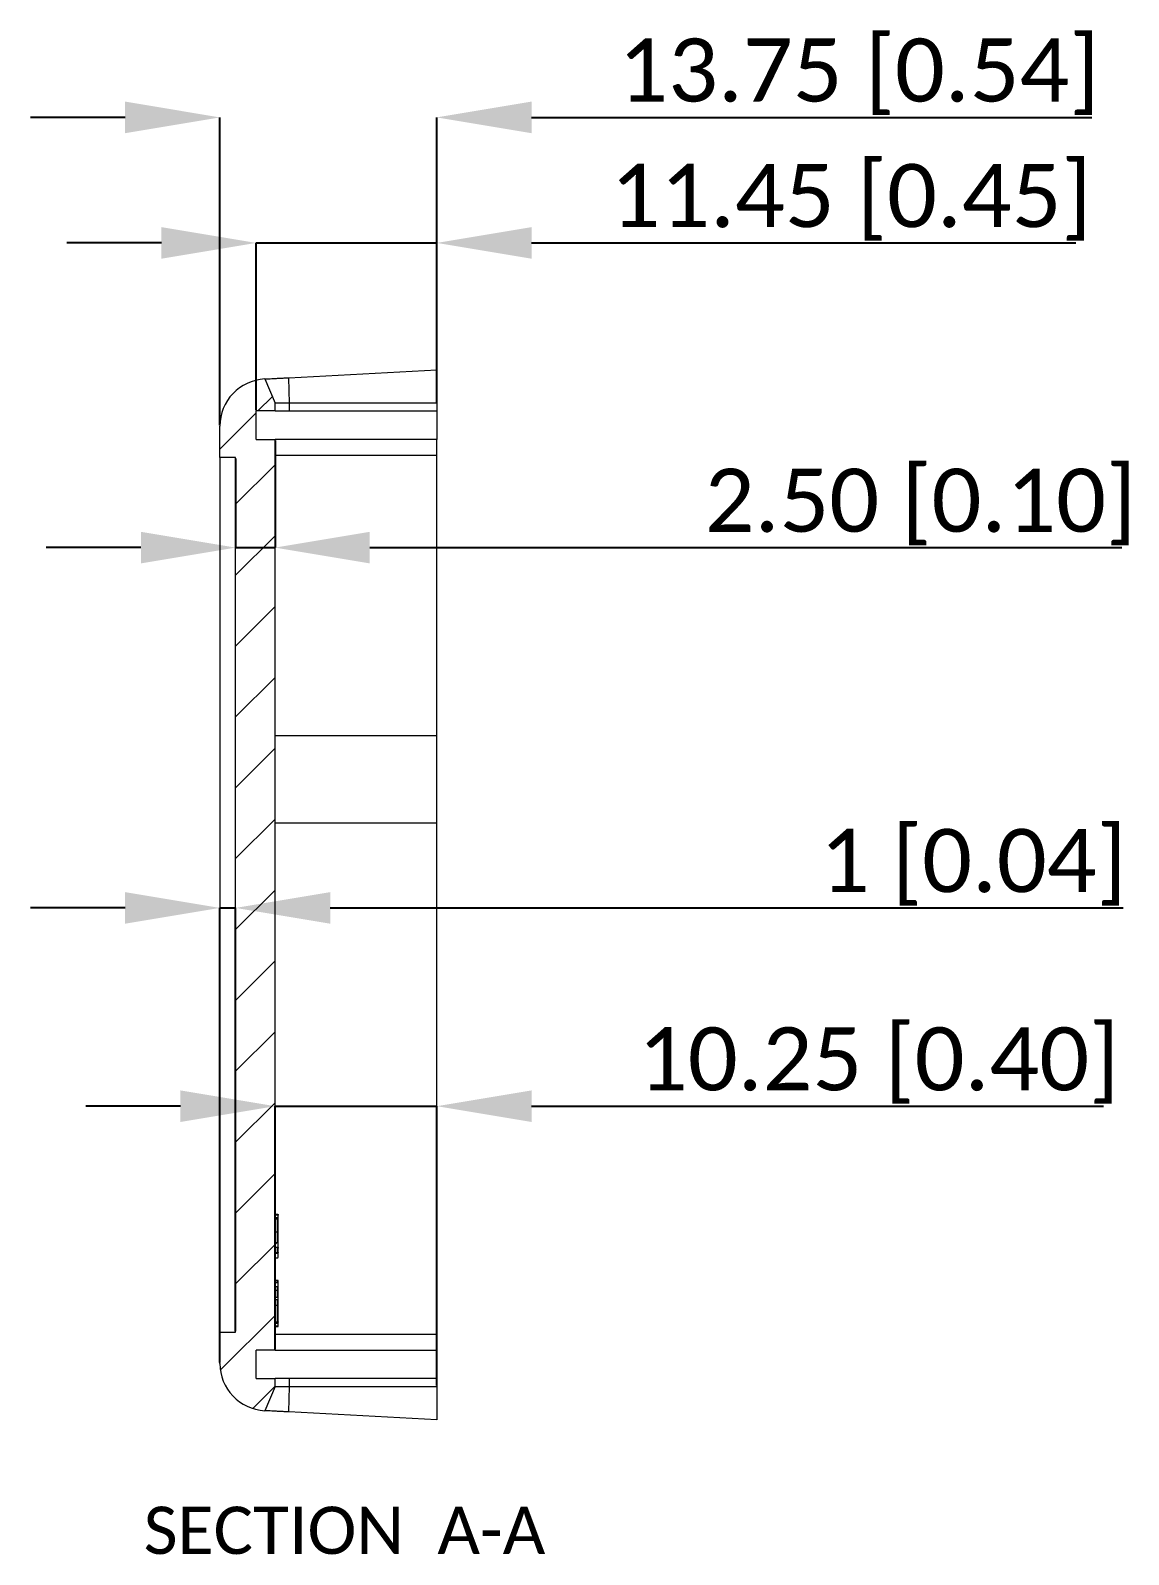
# Model space of a CAD drawing. Header units: millimetres. Extents: x 305 to 730, y -58 to 227.
# Drawn here: x 305.4 to 375, y -36.7 to 59.8 of the extents above; entities that cross this region are included whole.
import ezdxf

# ---------------------------------------------------------------- set-up
doc = ezdxf.new("R2010")
doc.units = ezdxf.units.MM
doc.header["$PDSIZE"] = -1
doc.styles.add('SLDTEXTSTYLE1', font='calibri.ttf')
doc.dimstyles.new('SLDDIMSTYLE0', dxfattribs={"dimtxt": 4, "dimasz": 6, "dimexe": 0, "dimexo": 0.0625, "dimgap": 1, "dimtad": 1, "dimrnd": 1e-09, "dimzin": 4, "dimdsep": 46, "dimtxsty": 'SLDTEXTSTYLE1', "dimsah": 1, "dimcen": 0.09, "dimadec": 0, "dimazin": 1, "dimtfac": 1, "dimtmove": 0, "dimatfit": 0, "dimfxl": 1, "dimfrac": 2, "dimtolj": 1, "dimtzin": 12, "dimarcsym": 0})
doc.dimstyles.new('SLDDIMSTYLE1', dxfattribs={"dimtxt": 4, "dimasz": 6, "dimexe": 0, "dimexo": 0.0625, "dimgap": 1, "dimtad": 1, "dimrnd": 1e-09, "dimzin": 12, "dimdsep": 46, "dimtxsty": 'SLDTEXTSTYLE1', "dimsah": 1, "dimcen": 0.09, "dimadec": 0, "dimazin": 3, "dimtfac": 1, "dimtmove": 0, "dimatfit": 0, "dimfxl": 1, "dimfrac": 2, "dimtolj": 1, "dimtzin": 12, "dimarcsym": 0})
doc.dimstyles.new('SLDDIMSTYLE4', dxfattribs={"dimtxt": 4, "dimasz": 6, "dimexe": 0, "dimexo": 0.0625, "dimgap": 1, "dimtad": 1, "dimrnd": 1e-09, "dimzin": 12, "dimdsep": 46, "dimtxsty": 'SLDTEXTSTYLE1', "dimsah": 1, "dimcen": 0.09, "dimadec": 0, "dimazin": 3, "dimtfac": 1, "dimtofl": 0, "dimtmove": 0, "dimatfit": 3, "dimfxl": 1, "dimfrac": 2, "dimtolj": 1, "dimtzin": 12, "dimarcsym": 0})

# ---------------------------------------------------------------- blocks, each defined once
blk = doc.blocks.new('*D82')
at = {"color": 0, "linetype": 'Continuous', "lineweight": -2, "transparency": 16777216}
for p, q in [((311.391, 54.298), (305.391, 54.298)), ((317.391, 34.793), (317.391, 54.298)), ((331.141, 36.261), (331.141, 54.298)), ((337.141, 54.298), (372.641, 54.298))]:
    blk.add_line(p, q, dxfattribs=at)
at = {"color": 0, "linetype": 'Continuous', "transparency": 16777216}
for points in [[(311.391, 55.298), (311.391, 53.298), (317.391, 54.298)], [(337.141, 55.298), (337.141, 53.298), (331.141, 54.298)]]:
    blk.add_solid(points, dxfattribs=at)
at = {"layer": 'Defpoints', "color": 0, "linetype": 'Continuous', "transparency": 16777216}
for p in [(331.141, 54.298), (331.141, 36.198), (317.391, 34.731)]:
    blk.add_point(p, dxfattribs=at)
at = {"color": 0, "linetype": 'Continuous', "lineweight": 0, "transparency": 16777216, "insert": (357.891, 59.298), "char_height": 4, "attachment_point": 2, "style": 'SLDTEXTSTYLE1'}
blk.add_mtext('\\A1;13.75 [0.54]', dxfattribs=at)
blk = doc.blocks.new('*D83')
at = {"color": 0, "linetype": 'Continuous', "lineweight": -2, "transparency": 16777216}
for p, q in [((313.691, 46.345), (307.691, 46.345)), ((319.691, 35.761), (319.691, 46.345)), ((319.691, 46.345), (331.141, 46.345)), ((331.141, 36.261), (331.141, 46.345)), ((337.141, 46.345), (371.641, 46.345))]:
    blk.add_line(p, q, dxfattribs=at)
at = {"color": 0, "linetype": 'Continuous', "transparency": 16777216}
for points in [[(313.691, 47.345), (313.691, 45.345), (319.691, 46.345)], [(337.141, 47.345), (337.141, 45.345), (331.141, 46.345)]]:
    blk.add_solid(points, dxfattribs=at)
at = {"layer": 'Defpoints', "color": 0, "linetype": 'Continuous', "transparency": 16777216}
for p in [(331.141, 46.345), (331.141, 36.198), (319.691, 35.698)]:
    blk.add_point(p, dxfattribs=at)
at = {"color": 0, "linetype": 'Continuous', "lineweight": 0, "transparency": 16777216, "insert": (357.391, 51.345), "char_height": 4, "attachment_point": 2, "style": 'SLDTEXTSTYLE1'}
blk.add_mtext('\\A1;11.45 [0.45]', dxfattribs=at)
blk = doc.blocks.new('*D84')
at = {"color": 0, "linetype": 'Continuous', "lineweight": -2, "transparency": 16777216}
for p, q in [((320.891, 33.836), (320.891, 27.043)), ((318.391, 32.686), (318.391, 27.043)), ((312.391, 27.043), (306.391, 27.043)), ((318.391, 27.043), (320.891, 27.043)), ((326.891, 27.043), (374.541, 27.043))]:
    blk.add_line(p, q, dxfattribs=at)
at = {"color": 0, "linetype": 'Continuous', "transparency": 16777216}
for points in [[(312.391, 28.043), (312.391, 26.043), (318.391, 27.043)], [(326.891, 28.043), (326.891, 26.043), (320.891, 27.043)]]:
    blk.add_solid(points, dxfattribs=at)
at = {"layer": 'Defpoints', "color": 0, "linetype": 'Continuous', "transparency": 16777216}
for p in [(320.891, 33.898), (318.391, 32.748), (320.891, 27.043)]:
    blk.add_point(p, dxfattribs=at)
at = {"color": 0, "linetype": 'Continuous', "lineweight": 0, "transparency": 16777216, "insert": (361.791, 32.043), "char_height": 4, "attachment_point": 2, "style": 'SLDTEXTSTYLE1'}
blk.add_mtext('\\A1;2.50 [0.10]', dxfattribs=at)
blk = doc.blocks.new('*D85')
at = {"color": 0, "linetype": 'Continuous', "lineweight": -2, "transparency": 16777216}
for p, q in [((311.391, 4.219), (305.391, 4.219)), ((317.391, -24.572), (317.391, 4.219)), ((317.391, 4.219), (318.391, 4.219)), ((318.391, -22.589), (318.391, 4.219)), ((324.391, 4.219), (374.641, 4.219))]:
    blk.add_line(p, q, dxfattribs=at)
at = {"color": 0, "linetype": 'Continuous', "transparency": 16777216}
for points in [[(311.391, 5.219), (311.391, 3.219), (317.391, 4.219)], [(324.391, 5.219), (324.391, 3.219), (318.391, 4.219)]]:
    blk.add_solid(points, dxfattribs=at)
at = {"layer": 'Defpoints', "color": 0, "linetype": 'Continuous', "transparency": 16777216}
for p in [(318.391, 4.219), (318.391, -22.652), (317.391, -24.634)]:
    blk.add_point(p, dxfattribs=at)
at = {"color": 0, "linetype": 'Continuous', "lineweight": 0, "transparency": 16777216, "insert": (365.141, 9.219), "char_height": 4, "attachment_point": 2, "style": 'SLDTEXTSTYLE1'}
blk.add_mtext('\\A1;1 [0.04]', dxfattribs=at)
blk = doc.blocks.new('*D86')
at = {"color": 0, "linetype": 'Continuous', "lineweight": -2, "transparency": 16777216}
for p, q in [((314.891, -8.342), (308.891, -8.342)), ((320.891, -23.739), (320.891, -8.342)), ((320.891, -8.342), (331.141, -8.342)), ((331.141, -26.039), (331.141, -8.342)), ((337.141, -8.342), (373.391, -8.342))]:
    blk.add_line(p, q, dxfattribs=at)
at = {"color": 0, "linetype": 'Continuous', "transparency": 16777216}
for points in [[(314.891, -7.342), (314.891, -9.342), (320.891, -8.342)], [(337.141, -7.342), (337.141, -9.342), (331.141, -8.342)]]:
    blk.add_solid(points, dxfattribs=at)
at = {"layer": 'Defpoints', "color": 0, "linetype": 'Continuous', "transparency": 16777216}
for p in [(331.141, -8.342), (320.891, -23.802), (331.141, -26.102)]:
    blk.add_point(p, dxfattribs=at)
at = {"color": 0, "linetype": 'Continuous', "lineweight": 0, "transparency": 16777216, "insert": (359.141, -3.342), "char_height": 4, "attachment_point": 2, "style": 'SLDTEXTSTYLE1'}
blk.add_mtext('\\A1;10.25 [0.40]', dxfattribs=at)

msp = doc.modelspace()

# ---------------------------------------------------------------- hatches: boundary and pattern name
at = {"linetype": 'Continuous', "lineweight": 0}
h = msp.add_hatch(dxfattribs=at)
h.set_pattern_fill('ANSI31', style=0)
h.set_pattern_definition([(45, (300.203, -64.7303), (-2.24506, 2.24506), [])])
edge = h.paths.add_edge_path(flags=0)
edge.add_arc((321.04388, -19.55764), 0.0475, 0, 90)
edge.add_line((321.04388, -19.51014), (320.89138, -19.51014))
edge.add_line((320.89138, -19.51014), (320.89138, -17.93735))
edge.add_line((320.89138, -17.93735), (321.04388, -17.93735))
edge.add_arc((321.04388, -17.88985), 0.0475, 270, 360)
edge.add_line((321.09138, -17.88985), (321.09138, -17.73028))
edge.add_arc((321.04388, -17.73028), 0.0475, 0, 90)
edge.add_line((321.04388, -17.68278), (320.89138, -17.68278))
edge.add_line((320.89138, -17.68278), (320.89138, -17.30337))
edge.add_line((320.89138, -17.30337), (321.04388, -17.30337))
edge.add_spline(control_points=[(321.04388, -17.30337), (321.04419, -17.30337), (321.04449, -17.30336), (321.0448, -17.30335), (321.04784, -17.30324), (321.05089, -17.30255), (321.05372, -17.30141), (321.05724, -17.3), (321.06051, -17.29788), (321.0634, -17.29541), (321.06789, -17.29158), (321.07163, -17.28683), (321.07475, -17.28182), (321.0803, -17.27288), (321.0841, -17.26281), (321.08672, -17.25262), (321.0899, -17.24026), (321.09138, -17.22739), (321.09138, -17.21464)], knot_values=[0.00043386, 0.00043386, 0.00043386, 0.00043386, 0.00043477, 0.00043477, 0.00043477, 0.0004439, 0.0004439, 0.0004439, 0.00045529, 0.00045529, 0.00045529, 0.00047307, 0.00047307, 0.00047307, 0.00050488, 0.00050488, 0.00050488, 0.0005436, 0.0005436, 0.0005436, 0.0005436], weights=[1, 1, 1, 1, 1, 1, 1, 1, 1, 1, 1, 1, 1, 1, 1, 1, 1, 1, 1], degree=3, periodic=0)
edge.add_line((321.09138, -17.21464), (321.09138, -17.08331))
edge.add_spline(control_points=[(321.09138, -17.08331), (321.09138, -17.07361), (321.09059, -17.06388), (321.08892, -17.05433), (321.0872, -17.04453), (321.08453, -17.0348), (321.08056, -17.02568), (321.07762, -17.01891), (321.07389, -17.01235), (321.06911, -17.00673), (321.06638, -17.00352), (321.06326, -17.00057), (321.05974, -16.99824), (321.05694, -16.99639), (321.05382, -16.9949), (321.05057, -16.99403), (321.04839, -16.99345), (321.04613, -16.99315), (321.04388, -16.99315)], knot_values=[0.00011088, 0.00011088, 0.00011088, 0.00011088, 0.00014026, 0.00014026, 0.00014026, 0.00017024, 0.00017024, 0.00017024, 0.0001925, 0.0001925, 0.0001925, 0.00020515, 0.00020515, 0.00020515, 0.00021526, 0.00021526, 0.00021526, 0.00022204, 0.00022204, 0.00022204, 0.00022204], weights=[1, 1, 1, 1, 1, 1, 1, 1, 1, 1, 1, 1, 1, 1, 1, 1, 1, 1, 1], degree=3, periodic=0)
edge.add_line((321.04388, -16.99315), (320.89138, -16.99315))
edge.add_line((320.89138, -16.99315), (320.89138, -15.40604))
edge.add_line((320.89138, -15.40604), (321.04388, -15.40604))
edge.add_spline(control_points=[(321.04388, -15.40604), (321.04723, -15.40604), (321.0506, -15.40564), (321.05386, -15.40485), (321.05849, -15.40374), (321.06299, -15.40182), (321.06703, -15.39931), (321.06886, -15.39816), (321.07062, -15.39689), (321.07229, -15.3955), (321.07679, -15.39176), (321.08065, -15.38714), (321.08362, -15.3821), (321.08659, -15.37707), (321.08876, -15.3715), (321.09003, -15.3658), (321.09092, -15.36175), (321.09138, -15.35758), (321.09138, -15.35343)], knot_values=[0.00028064, 0.00028064, 0.00028064, 0.00028064, 0.00029065, 0.00029065, 0.00029065, 0.00030487, 0.00030487, 0.00030487, 0.00031127, 0.00031127, 0.00031127, 0.00032882, 0.00032882, 0.00032882, 0.0003463, 0.0003463, 0.0003463, 0.00035873, 0.00035873, 0.00035873, 0.00035873], weights=[1, 1, 1, 1, 1, 1, 1, 1, 1, 1, 1, 1, 1, 1, 1, 1, 1, 1, 1], degree=3, periodic=0)
edge.add_line((321.09138, -15.35343), (321.09138, -15.30501))
edge.add_spline(control_points=[(321.09138, -15.30501), (321.09138, -15.30336), (321.09131, -15.30171), (321.09116, -15.30007), (321.09061, -15.29379), (321.08896, -15.2875), (321.0863, -15.28178), (321.08371, -15.27621), (321.08007, -15.27101), (321.07567, -15.26673), (321.07158, -15.26275), (321.06669, -15.25944), (321.06143, -15.25719), (321.05659, -15.25511), (321.05129, -15.25388), (321.04603, -15.25362), (321.04531, -15.25359), (321.0446, -15.25357), (321.04388, -15.25357)], knot_values=[0.00004797, 0.00004797, 0.00004797, 0.00004797, 0.00005287, 0.00005287, 0.00005287, 0.00007182, 0.00007182, 0.00007182, 0.00009027, 0.00009027, 0.00009027, 0.00010743, 0.00010743, 0.00010743, 0.00012324, 0.00012324, 0.00012324, 0.00012536, 0.00012536, 0.00012536, 0.00012536], weights=[1, 1, 1, 1, 1, 1, 1, 1, 1, 1, 1, 1, 1, 1, 1, 1, 1, 1, 1], degree=3, periodic=0)
edge.add_line((321.04388, -15.25357), (320.89138, -15.25357))
edge.add_line((320.89138, -15.25357), (320.89138, 33.89831))
edge.add_line((320.89138, 33.89831), (319.69138, 33.89831))
edge.add_line((319.69138, 33.89831), (319.69138, 35.69831))
edge.add_line((319.69138, 35.69831), (320.89138, 35.69831))
edge.add_line((320.89138, 35.69831), (320.89138, 36.19831))
edge.add_line((320.89138, 36.19831), (320.24272, 37.72713))
edge.add_line((320.24272, 37.72713), (320.23437, 37.7267))
edge.add_arc((320.39138, 34.73081), 3, 93, 180)
edge.add_line((317.39138, 34.73081), (317.39138, 32.74831))
edge.add_line((317.39138, 32.74831), (318.39138, 32.74831))
edge.add_line((318.39138, 32.74831), (318.39138, -22.65169))
edge.add_line((318.39138, -22.65169), (317.39138, -22.65169))
edge.add_line((317.39138, -22.65169), (317.39138, -24.63419))
edge.add_arc((320.39138, -24.63419), 3, 180, 267)
edge.add_line((320.23437, -27.63008), (320.24272, -27.63052))
edge.add_line((320.24272, -27.63052), (320.89138, -26.10169))
edge.add_line((320.89138, -26.10169), (320.89138, -25.60169))
edge.add_line((320.89138, -25.60169), (319.69138, -25.60169))
edge.add_line((319.69138, -25.60169), (319.69138, -23.80169))
edge.add_line((319.69138, -23.80169), (320.89138, -23.80169))
edge.add_line((320.89138, -23.80169), (320.89138, -22.24952))
edge.add_line((320.89138, -22.24952), (321.04388, -22.24952))
edge.add_spline(control_points=[(321.04388, -22.24952), (321.04825, -22.24952), (321.05267, -22.2489), (321.05688, -22.2477), (321.06199, -22.24625), (321.06691, -22.24389), (321.07125, -22.24083), (321.07397, -22.23892), (321.07649, -22.2367), (321.07874, -22.23427), (321.08236, -22.23036), (321.08534, -22.22577), (321.08746, -22.22089), (321.08957, -22.21601), (321.09088, -22.21069), (321.09126, -22.20538), (321.09134, -22.20425), (321.09138, -22.20311), (321.09138, -22.20198)], knot_values=[0.0002582, 0.0002582, 0.0002582, 0.0002582, 0.00027131, 0.00027131, 0.00027131, 0.00028725, 0.00028725, 0.00028725, 0.00029712, 0.00029712, 0.00029712, 0.00031309, 0.00031309, 0.00031309, 0.00032905, 0.00032905, 0.00032905, 0.00033243, 0.00033243, 0.00033243, 0.00033243], weights=[1, 1, 1, 1, 1, 1, 1, 1, 1, 1, 1, 1, 1, 1, 1, 1, 1, 1, 1], degree=3, periodic=0)
edge.add_line((321.09138, -22.20198), (321.09138, -22.13487))
edge.add_spline(control_points=[(321.09138, -22.13487), (321.09138, -22.13239), (321.09119, -22.1299), (321.0908, -22.12745), (321.09028, -22.12413), (321.0894, -22.12084), (321.08819, -22.11769), (321.08627, -22.11271), (321.08347, -22.10799), (321.08001, -22.10393), (321.07655, -22.09986), (321.07235, -22.09634), (321.06773, -22.09365), (321.06314, -22.09097), (321.05801, -22.08905), (321.05278, -22.08804), (321.04985, -22.08748), (321.04686, -22.0872), (321.04388, -22.0872)], knot_values=[0.00028004, 0.00028004, 0.00028004, 0.00028004, 0.00028745, 0.00028745, 0.00028745, 0.00029747, 0.00029747, 0.00029747, 0.00031348, 0.00031348, 0.00031348, 0.00032949, 0.00032949, 0.00032949, 0.00034546, 0.00034546, 0.00034546, 0.00035438, 0.00035438, 0.00035438, 0.00035438], weights=[1, 1, 1, 1, 1, 1, 1, 1, 1, 1, 1, 1, 1, 1, 1, 1, 1, 1, 1], degree=3, periodic=0)
edge.add_line((321.04388, -22.0872), (320.89138, -22.0872))
edge.add_line((320.89138, -22.0872), (320.89138, -20.60372))
edge.add_line((320.89138, -20.60372), (321.04388, -20.60372))
edge.add_spline(control_points=[(321.04388, -20.60372), (321.04624, -20.60372), (321.0486, -20.60355), (321.05094, -20.6032), (321.05619, -20.60241), (321.06139, -20.6007), (321.06609, -20.59821), (321.07079, -20.59573), (321.07512, -20.5924), (321.07873, -20.5885), (321.08235, -20.58459), (321.08533, -20.58002), (321.08745, -20.57514), (321.08957, -20.57026), (321.09087, -20.56495), (321.09126, -20.55965), (321.09134, -20.55851), (321.09138, -20.55737), (321.09138, -20.55622)], knot_values=[0.00028997, 0.00028997, 0.00028997, 0.00028997, 0.00029698, 0.00029698, 0.00029698, 0.00031293, 0.00031293, 0.00031293, 0.00032888, 0.00032888, 0.00032888, 0.00034483, 0.00034483, 0.00034483, 0.00036078, 0.00036078, 0.00036078, 0.00036418, 0.00036418, 0.00036418, 0.00036418], weights=[1, 1, 1, 1, 1, 1, 1, 1, 1, 1, 1, 1, 1, 1, 1, 1, 1, 1, 1], degree=3, periodic=0)
edge.add_line((321.09138, -20.55622), (321.09138, -20.51733))
edge.add_spline(control_points=[(321.09138, -20.51733), (321.09138, -20.51334), (321.09088, -20.50932), (321.08991, -20.50546), (321.08858, -20.50019), (321.08632, -20.49508), (321.08331, -20.49056), (321.08032, -20.48607), (321.07651, -20.48203), (321.07219, -20.47879), (321.06791, -20.47558), (321.06302, -20.47307), (321.05792, -20.47148), (321.0534, -20.47007), (321.04861, -20.46934), (321.04388, -20.46934)], knot_values=[0.00003672, 0.00003672, 0.00003672, 0.00003672, 0.00004867, 0.00004867, 0.00004867, 0.00006497, 0.00006497, 0.00006497, 0.00008116, 0.00008116, 0.00008116, 0.0000972, 0.0000972, 0.0000972, 0.00011139, 0.00011139, 0.00011139, 0.00011139], weights=[1, 1, 1, 1, 1, 1, 1, 1, 1, 1, 1, 1, 1, 1, 1, 1], degree=3, periodic=0)
edge.add_line((321.04388, -20.46934), (320.89138, -20.46934))
edge.add_line((320.89138, -20.46934), (320.89138, -19.77191))
edge.add_line((320.89138, -19.77191), (321.04388, -19.77191))
edge.add_ellipse((321.04388, -19.72441), major_axis=(0, -0.0475), ratio=0.99999521, start_angle=359.9999999, end_angle=449.9999999)
edge.add_line((321.09138, -19.72441), (321.09138, -19.55764))

# ---------------------------------------------------------------- linework, layer by layer
at = {"color": 7, "linetype": 'Continuous', "lineweight": 15}
for p, q in [((320.24269, 37.72716), (320.23435, 37.72668)), ((320.24269, 37.72716), (320.89137, 36.19842)), ((321.76446, 37.80679), (331.1414, 38.29841)), ((321.80022, 36.19842), (321.76446, 37.80679)), ((331.1414, 38.29841), (331.1414, 36.19842)), ((320.89137, 35.69822), (320.89137, 36.19842)), ((321.80022, 36.19842), (320.89137, 36.19842)), ((321.80022, 35.69822), (321.80022, 36.19842)), ((331.1414, 36.19842), (321.80022, 36.19842)), ((331.1414, 36.19842), (331.1414, 35.69822)), ((319.69135, 33.89839), (319.69135, 35.69822)), ((320.89137, 35.69822), (319.69135, 35.69822)), ((321.80022, 35.69822), (331.1414, 35.69822)), ((331.1414, 35.69822), (331.1414, 33.89839)), ((317.39139, 32.74826), (317.39139, 34.73071)), ((319.69135, 33.89839), (320.89137, 33.89839)), ((320.89137, -15.25362), (320.89137, 33.89839)), ((331.1414, 33.89839), (320.89137, 33.89839)), ((331.1414, 32.89823), (331.1414, 33.89839)), ((320.89137, 32.89823), (331.1414, 32.89823)), ((331.1414, 15.11828), (331.1414, 32.89823)), ((318.39137, 32.74826), (317.39139, 32.74826)), ((317.39139, 32.74826), (317.39139, -22.65175)), ((318.39137, -22.65175), (318.39137, 32.74826)), ((331.1414, 15.11828), (320.89137, 15.11828)), ((331.1414, 9.61832), (331.1414, 15.11828)), ((320.89137, 9.61832), (331.1414, 9.61832)), ((331.1414, -22.80172), (331.1414, 9.61832)), ((320.89137, -15.17816), (321.0439, -15.17816)), ((320.89137, -15.17995), (321.0439, -15.17995)), ((320.89137, -15.19664), (321.03639, -15.19664)), ((321.03639, -15.19795), (320.89137, -15.19795)), ((320.89137, -15.20141), (321.03639, -15.20141)), ((321.0439, -15.20224), (320.89137, -15.20224)), ((321.0439, -15.25362), (320.89137, -15.25362)), ((321.0439, -15.40609), (320.89137, -15.40609)), ((320.89137, -16.99312), (320.89137, -15.40609)), ((321.03925, -15.19724), (321.0439, -15.19724)), ((321.0439, -15.19724), (321.0439, -15.17995)), ((321.0914, -15.24349), (321.0914, -15.22799)), ((321.0914, -15.24969), (321.0914, -15.24349)), ((321.0914, -15.305), (321.0914, -15.24969)), ((321.0914, -15.3534), (321.0914, -15.305)), ((321.0914, -15.44185), (321.0914, -15.3534)), ((321.0914, -15.49264), (321.0914, -15.44185)), ((320.89137, -15.47535), (321.0439, -15.47535)), ((321.0439, -16.33187), (320.89137, -16.33187)), ((321.0439, -16.33187), (321.0439, -15.47535)), ((321.0439, -16.99312), (321.0439, -16.33187)), ((321.0914, -17.08325), (321.0914, -16.3643)), ((321.0439, -16.99312), (320.89137, -16.99312)), ((321.0439, -17.30331), (320.89137, -17.30331)), ((320.89137, -17.68275), (320.89137, -17.30331)), ((321.0914, -17.21462), (321.0914, -17.08325)), ((321.0914, -17.32536), (321.0914, -17.21521)), ((321.0914, -17.64043), (321.0914, -17.32536)), ((320.89137, -17.60813), (321.0439, -17.60813)), ((321.0439, -17.68275), (320.89137, -17.68275)), ((320.89137, -17.93738), (321.0439, -17.93738)), ((320.89137, -19.51011), (320.89137, -17.93738)), ((320.89137, -17.9381), (321.0439, -17.9381)), ((320.89137, -17.94108), (321.0439, -17.94108)), ((320.89137, -17.94382), (321.0439, -17.94382)), ((321.0439, -17.68275), (321.0439, -17.60813)), ((321.0914, -17.73031), (321.0914, -17.64043)), ((321.0914, -17.88982), (321.0914, -17.73031)), ((321.0439, -19.37445), (320.89137, -19.37445)), ((320.89137, -19.50725), (321.0439, -19.50725)), ((321.0439, -19.51011), (320.89137, -19.51011)), ((320.89137, -19.77189), (321.0439, -19.77189)), ((320.89137, -20.46939), (320.89137, -19.77189)), ((321.0439, -20.01127), (320.89137, -20.01127)), ((321.0914, -19.5051), (321.0914, -19.42189)), ((321.0914, -19.55767), (321.0914, -19.5051)), ((321.0914, -19.72445), (321.0914, -19.55767)), ((321.0914, -19.80956), (321.0914, -19.72445)), ((321.0914, -19.9724), (321.0914, -19.80956)), ((321.0914, -20.43315), (321.0914, -19.9724)), ((321.0439, -20.46307), (320.89137, -20.46307)), ((321.0439, -20.46939), (320.89137, -20.46939)), ((321.0439, -20.60374), (320.89137, -20.60374)), ((320.89137, -22.08718), (320.89137, -20.60374)), ((320.89137, -20.94002), (321.0439, -20.94002)), ((321.0439, -20.94002), (321.0439, -20.60374)), ((321.0439, -21.26916), (321.0439, -20.94002)), ((321.0914, -20.503), (321.0914, -20.43315)), ((321.0914, -20.51731), (321.0914, -20.51051)), ((321.0914, -20.55617), (321.0914, -20.51731)), ((321.0914, -20.92858), (321.0914, -20.55617)), ((321.0914, -21.0224), (321.0914, -20.92858)), ((320.89137, -21.993), (321.0439, -21.993)), ((320.89137, -22.08718), (321.0439, -22.08718)), ((321.0439, -21.993), (321.0439, -21.26916)), ((321.0439, -21.26916), (321.0914, -21.26916)), ((321.0439, -22.08718), (321.0439, -21.993)), ((321.0914, -22.02566), (321.0914, -21.96093)), ((321.0914, -22.13486), (321.0914, -22.02566)), ((321.0914, -22.20197), (321.0914, -22.13486)), ((321.0914, -22.23702), (321.0914, -22.20364)), ((317.39139, -22.65175), (318.39137, -22.65175)), ((317.39139, -24.6342), (317.39139, -22.65175)), ((320.89137, -22.24954), (321.0439, -22.24954)), ((320.89137, -23.80164), (320.89137, -22.24954)), ((320.89137, -22.28852), (321.0414, -22.28852)), ((320.89137, -22.30461), (321.0439, -22.30461)), ((331.1414, -22.80172), (320.89137, -22.80172)), ((321.0914, -22.25717), (321.0914, -22.23702)), ((331.1414, -22.80172), (331.1414, -23.80164)), ((320.89137, -23.80164), (319.69135, -23.80164)), ((319.69135, -25.6017), (319.69135, -23.80164)), ((320.89137, -23.80164), (331.1414, -23.80164)), ((331.1414, -23.80164), (331.1414, -25.6017)), ((319.69135, -25.6017), (320.89137, -25.6017)), ((320.89137, -26.10167), (320.89137, -25.6017)), ((321.80022, -26.10167), (321.80022, -25.6017)), ((331.1414, -25.6017), (321.80022, -25.6017)), ((331.1414, -25.6017), (331.1414, -26.10167)), ((320.89137, -26.10167), (320.24269, -27.63053)), ((320.89137, -26.10167), (321.80022, -26.10167)), ((321.76446, -27.71028), (321.80022, -26.10167)), ((321.80022, -26.10167), (331.1414, -26.10167)), ((331.1414, -26.10167), (331.1414, -28.20166)), ((320.23435, -27.63005), (320.24269, -27.63053)), ((331.1414, -28.20166), (321.76446, -27.71028))]:
    msp.add_line(p, q, dxfattribs=at)
at = {"color": 8, "linetype": 'Continuous', "lineweight": 15}
for p, q in [((321.0439, -15.17995), (321.0439, -15.17816)), ((321.0439, -15.25362), (321.0439, -15.20224)), ((321.0439, -15.47535), (321.0439, -15.40609)), ((321.0439, -17.60813), (321.0439, -17.30331)), ((321.0439, -19.50725), (321.0439, -19.37445)), ((321.0439, -19.51011), (321.0439, -19.50725)), ((321.0439, -20.01127), (321.0439, -19.77189)), ((321.0439, -20.46307), (321.0439, -20.01127)), ((321.0439, -20.46939), (321.0439, -20.46307)), ((321.0414, -22.28852), (321.0414, -22.24954)), ((321.0439, -22.30461), (321.0439, -22.25288))]:
    msp.add_line(p, q, dxfattribs=at)
at = {"color": 7, "linetype": 'Continuous', "lineweight": 15}
for centre, radius, start, end in [((320.39138, 34.73081), 3, 93, 180), ((321.04388, -15.24969), 0.0475, 360, 90), ((321.04388, -17.73028), 0.0475, 0, 90), ((321.04388, -17.88985), 0.0475, 270, 360), ((321.04388, -19.42191), 0.0475, 0, 90), ((321.04388, -19.55764), 0.0475, 0, 90), ((321.04388, -19.72441), 0.0475, 270, 360), ((321.04781, -19.96759), 0.04385, 264.8778682, 353.6931155), ((321.04388, -19.80959), 0.0475, 0, 67.2017236), ((321.04388, -20.51054), 0.0475, 360, 90), ((320.39138, -24.63419), 3, 180, 267)]:
    msp.add_arc(centre, radius, start, end, dxfattribs=at)
for points, knots in [([(320.26868, 37.72859), (320.26888, 37.72859), (320.27735, 37.72857), (320.34669, 37.73268), (320.47838, 37.73954), (320.67459, 37.74955), (320.91313, 37.76249), (321.18309, 37.77636), (321.46976, 37.79145), (321.66607, 37.80167), (321.76446, 37.80679)], [0, 0, 0, 0, 0.00319986, 0.13955728, 0.28607004, 0.43303944, 0.57958579, 0.72669625, 0.86302666, 1, 1, 1, 1]), ([(320.89138, 35.69831), (320.89138, 35.69831), (320.98769, 35.69831), (321.32181, 35.69831), (321.55783, 35.69831), (321.8002, 35.69831)], [0, 0, 0, 0, 0.5, 0.5, 1, 1, 1, 1]), ([(321.0684, -15.21011), (321.06834, -15.20999), (321.06569, -15.20463), (321.05338, -15.19916), (321.04206, -15.19748), (321.03639, -15.19664)], [0, 0, 0, 0, 0.01127024, 0.504733, 1, 1, 1, 1]), ([(321.0439, -15.17816), (321.04714, -15.17845), (321.05403, -15.17905), (321.06142, -15.18207), (321.06473, -15.1851), (321.06536, -15.18567)], [0, 0, 0, 0, 0.4191271, 0.89064073, 1, 1, 1, 1]), ([(321.0439, -15.17995), (321.04829, -15.18029), (321.05742, -15.18099), (321.0703, -15.18724), (321.08176, -15.19752), (321.08987, -15.21171), (321.0909, -15.2227), (321.0914, -15.22799)], [0, 0, 0, 0, 0.17531157, 0.36493535, 0.56031389, 0.78813039, 1, 1, 1, 1]), ([(321.0439, -15.19724), (321.04829, -15.19754), (321.05744, -15.19818), (321.07034, -15.20417), (321.08173, -15.21424), (321.08988, -15.22784), (321.09091, -15.23839), (321.0914, -15.24349)], [0, 0, 0, 0, 0.17448896, 0.36372847, 0.55971919, 0.78748432, 1, 1, 1, 1]), ([(321.0914, -15.305), (321.09135, -15.30337), (321.09109, -15.29541), (321.08736, -15.28148), (321.07675, -15.26622), (321.06225, -15.25653), (321.05059, -15.25355), (321.04461, -15.25361), (321.0439, -15.25362)], [0, 0, 0, 0, 0.06325658, 0.30883882, 0.54655945, 0.76816654, 0.9722618, 1, 1, 1, 1]), ([(321.0439, -15.40609), (321.04725, -15.40586), (321.05538, -15.40528), (321.065, -15.40094), (321.07534, -15.39344), (321.08439, -15.3826), (321.09047, -15.36759), (321.09113, -15.35756), (321.0914, -15.3534)], [0, 0, 0, 0, 0.12793505, 0.3106113, 0.39337818, 0.61680009, 0.84082198, 1, 1, 1, 1]), ([(321.0439, -15.47535), (321.04922, -15.47497), (321.05988, -15.47419), (321.07406, -15.46855), (321.08497, -15.46011), (321.08987, -15.45134), (321.09127, -15.44535), (321.09137, -15.44281), (321.0914, -15.44185)], [0, 0, 0, 0, 0.21370587, 0.42756623, 0.64077189, 0.85617992, 0.94558676, 1, 1, 1, 1]), ([(321.0914, -15.90725), (321.0914, -15.81128), (321.0914, -15.63991), (321.0914, -15.50237), (321.0914, -15.44185)], [0, 0, 0, 0, 0.5599636, 1, 1, 1, 1]), ([(321.0914, -16.3643), (321.09135, -16.36326), (321.09123, -16.36088), (321.0898, -16.35487), (321.08486, -16.34675), (321.07414, -16.33865), (321.05986, -16.33286), (321.04922, -16.3322), (321.0439, -16.33187)], [0, 0, 0, 0, 0.06141418, 0.14192484, 0.35581111, 0.57128147, 0.78560693, 1, 1, 1, 1]), ([(321.0914, -16.3643), (321.0914, -16.28659), (321.0914, -16.14785), (321.0914, -15.98076), (321.0914, -15.90725)], [0, 0, 0, 0, 0.56004316, 1, 1, 1, 1]), ([(321.0914, -17.08325), (321.09093, -17.07354), (321.08998, -17.0539), (321.08253, -17.02765), (321.07181, -17.00862), (321.06081, -16.99826), (321.05176, -16.99386), (321.04615, -16.99334), (321.0439, -16.99312)], [0, 0, 0, 0, 0.2632167, 0.53301019, 0.73344914, 0.84767474, 0.9389527, 1, 1, 1, 1]), ([(321.0439, -17.30331), (321.0442, -17.30331), (321.04754, -17.30333), (321.05467, -17.30166), (321.06554, -17.29463), (321.07822, -17.27849), (321.08895, -17.25074), (321.09053, -17.22741), (321.0914, -17.21462)], [0, 0, 0, 0, 0.00820433, 0.09209385, 0.19622249, 0.35890387, 0.64837727, 1, 1, 1, 1]), ([(321.07084, -17.2865), (321.07431, -17.28932), (321.08256, -17.29602), (321.08986, -17.30966), (321.09089, -17.32019), (321.0914, -17.32536)], [0, 0, 0, 0, 0.26975736, 0.64138543, 1, 1, 1, 1]), ([(321.0439, -17.60813), (321.04829, -17.60836), (321.05748, -17.60884), (321.07049, -17.61297), (321.08184, -17.62009), (321.08988, -17.62953), (321.09091, -17.63687), (321.0914, -17.64043)], [0, 0, 0, 0, 0.16901273, 0.35355153, 0.54919683, 0.78174504, 1, 1, 1, 1]), ([(321.0439, -17.94108), (321.04715, -17.94077), (321.05407, -17.94011), (321.06256, -17.93625), (321.06688, -17.9324), (321.06852, -17.93094)], [0, 0, 0, 0, 0.35622191, 0.75663921, 1, 1, 1, 1]), ([(321.0914, -20.51731), (321.09111, -20.51334), (321.0904, -20.50392), (321.08402, -20.49012), (321.07284, -20.47813), (321.05873, -20.47073), (321.04863, -20.46982), (321.0439, -20.46939)], [0, 0, 0, 0, 0.15943597, 0.37795958, 0.5949871, 0.81007089, 1, 1, 1, 1]), ([(321.0439, -20.60374), (321.04625, -20.6036), (321.0539, -20.60315), (321.06655, -20.59907), (321.07935, -20.58907), (321.08829, -20.57551), (321.09124, -20.5638), (321.09138, -20.55732), (321.0914, -20.55617)], [0, 0, 0, 0, 0.09495991, 0.3089858, 0.52391108, 0.73875408, 0.95346386, 1, 1, 1, 1]), ([(321.09057, -20.48608), (321.09083, -20.47617), (321.09129, -20.45845), (321.09137, -20.44089), (321.0914, -20.43315)], [0, 0, 0, 0, 0.55939774, 1, 1, 1, 1]), ([(321.0914, -21.26916), (321.0914, -21.20473), (321.0914, -21.08964), (321.0914, -20.9778), (321.0914, -20.92858)], [0, 0, 0, 0, 0.559882201, 1, 1, 1, 1]), ([(321.0914, -21.09571), (321.0914, -21.08782), (321.0914, -21.07181), (321.0914, -21.04489), (321.0914, -21.03088), (321.0914, -21.0224)], [0, 0, 0, 0, 0.27786855, 0.56318526, 1, 1, 1, 1]), ([(321.0439, -21.993), (321.0492, -21.99339), (321.05979, -21.99416), (321.07402, -21.99979), (321.08477, -22.0077), (321.09003, -22.01657), (321.09126, -22.02245), (321.09137, -22.02498), (321.0914, -22.02566)], [0, 0, 0, 0, 0.21228641, 0.42427983, 0.63784168, 0.8519476, 0.96043135, 1, 1, 1, 1]), ([(321.0914, -22.13486), (321.09128, -22.13239), (321.09099, -22.12654), (321.08799, -22.11567), (321.08068, -22.10337), (321.06825, -22.09287), (321.05518, -22.08781), (321.04687, -22.08734), (321.0439, -22.08718)], [0, 0, 0, 0, 0.09958218, 0.23550416, 0.44980208, 0.66565371, 0.88020265, 1, 1, 1, 1]), ([(321.0439, -22.24954), (321.04829, -22.2492), (321.05801, -22.24844), (321.06995, -22.24239), (321.08054, -22.23323), (321.08828, -22.22128), (321.09125, -22.2096), (321.09138, -22.20313), (321.0914, -22.20197)], [0, 0, 0, 0, 0.17633221, 0.39065418, 0.52468175, 0.7389363, 0.95349631, 1, 1, 1, 1]), ([(321.0914, -22.02566), (321.0914, -21.89439), (321.0914, -21.65999), (321.0914, -21.38857), (321.0914, -21.26916)], [0, 0, 0, 0, 0.5600449, 1, 1, 1, 1]), ([(321.04138, -22.28849), (321.04848, -22.28753), (321.06432, -22.28539), (321.08607, -22.26687), (321.08951, -22.24756), (321.09138, -22.23707)], [0, 0, 0, 0, 0.27067855, 0.60363171, 1, 1, 1, 1]), ([(321.0439, -22.30461), (321.04987, -22.30403), (321.05906, -22.30312), (321.07012, -22.2972), (321.07771, -22.29101), (321.08384, -22.28341), (321.08981, -22.27236), (321.09078, -22.26316), (321.0914, -22.25717)], [0, 0, 0, 0, 0.23883845, 0.36791363, 0.4995035, 0.63171457, 0.76007832, 1, 1, 1, 1]), ([(321.8002, -25.60169), (321.55783, -25.60169), (321.32181, -25.60169), (320.98769, -25.60169), (320.89138, -25.60169), (320.89138, -25.60169)], [0, 0, 0, 0, 0.5, 0.5, 1, 1, 1, 1]), ([(321.76446, -27.71028), (321.66626, -27.7051), (321.46999, -27.69475), (321.18357, -27.67981), (320.91335, -27.66574), (320.67512, -27.65313), (320.47849, -27.64304), (320.34695, -27.63527), (320.27733, -27.63362), (320.26888, -27.63188), (320.26868, -27.63184)], [0, 0, 0, 0, 0.13676093, 0.27335218, 0.41999486, 0.5670759, 0.71357816, 0.86062508, 0.99679901, 1, 1, 1, 1])]:
    msp.add_open_spline(points, degree=3, knots=knots, dxfattribs=at)
for points in [[(321.04388, -19.50719), (321.06875, -19.50613), (321.09138, -19.50524), (321.09138, -19.50515)], [(321.04388, -20.93997), (321.06875, -20.93957), (321.09138, -20.93436), (321.09138, -20.92858)], [(321.08923, -20.49751), (321.08977, -20.49371), (321.0902, -20.48988), (321.09054, -20.48604)]]:
    msp.add_open_spline(points, degree=3, dxfattribs=at)

# ---------------------------------------------------------------- texts
at = {"color": 7, "linetype": 'Continuous', "lineweight": 0, "insert": (325.2926, -33.71065), "char_height": 3, "attachment_point": 2, "style": 'SLDTEXTSTYLE1'}
msp.add_mtext('SECTION  A-A', dxfattribs=at)

# ---------------------------------------------------------------- dimensions: what is measured, and where the dimension line sits
at = {"color": 7, "linetype": 'Continuous', "lineweight": 0}
for base, p1, p2, dimstyle, picture, middle in [((331.14138, 54.29833), (317.39138, 34.73081), (331.14138, 36.19831), 'SLDDIMSTYLE4', '*D82', (357.89138, 54.29833)), ((331.14138, 46.34474), (319.69138, 35.69831), (331.14138, 36.19831), 'SLDDIMSTYLE1', '*D83', (357.39138, 46.34474)), ((320.89138, 27.0434), (318.39138, 32.74831), (320.89138, 33.89831), 'SLDDIMSTYLE0', '*D84', (361.79133, 27.0434)), ((318.39138, 4.2188), (317.39138, -24.63419), (318.39138, -22.65169), 'SLDDIMSTYLE1', '*D85', (365.1414, 4.2188)), ((331.14138, -8.34239), (320.89138, -23.80169), (331.14138, -26.10169), 'SLDDIMSTYLE1', '*D86', (359.1414, -8.34239))]:
    dim = msp.add_linear_dim(base=base, p1=p1, p2=p2, dimstyle=dimstyle, dxfattribs=at)
    dim.commit()
    dim.dimension.update_dxf_attribs({"geometry": picture, "text_midpoint": middle, "dimtype": 160})

doc.saveas('drawing.dxf')
